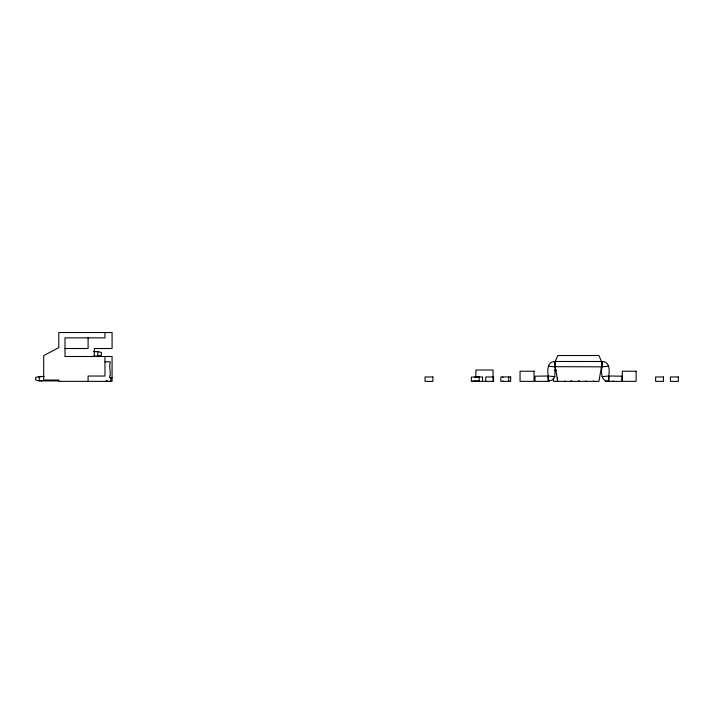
<?xml version="1.0" encoding="UTF-8"?>
<svg xmlns="http://www.w3.org/2000/svg" width="714" height="714" viewBox="0 0 714 714"><rect width="100%" height="100%" fill="white"/><g stroke="black" fill="none" stroke-linecap="round" stroke-linejoin="round"><path stroke-width="1.07" d="M608.087 381.276L608.953 376.198L608.953 381.365C601.072 381.758 600.92 372.44 602.009 366.853L555.153 366.666L554.849 376.671L552.931 379.794L548.022 381.365L535 381.365L535 376.198L548.272 376.001C547.183 370.414 547.335 361.097 555.215 361.489L601.759 361.489C609.64 361.097 609.792 370.414 608.694 376.001L621.974 376.198L621.974 381.365L605.338 381.365L605.338 380.874M105.859 381.365L106.743 380.482L107.635 381.365M602.625 361.57L601.759 366.657L601.759 361.489M58.789 380.544L58.709 380.589A4.445 4.445 0 0 1 57.013 380.919L39.252 380.919L35.7 380.035L35.7 377.367L39.252 376.483L44.063 376.483M93.427 356.054L97.863 356.054L101.415 355.17L101.415 352.502L97.863 351.618L93.427 351.618M38.369 377.367L41.921 376.483M602.009 366.853L608.587 366.184M602.125 376.671L608.694 376.001M65.01 348.512L88.099 348.512L88.099 337.856M104.967 361.828L110.295 361.828C109.037 366.889 110.34 369.254 110.295 375.153C107.832 376.385 112.696 379.089 110.295 381.365M554.323 370.218L556.501 370.218M109.894 377.813L112.071 377.813M471.365 380.99L479.201 380.99M548.388 366.184L554.965 366.853M548.272 376.001L554.849 376.671M40.145 380.482L41.921 380.919M554.35 361.57L557.786 381.365M548.887 381.276L548.022 376.198L548.022 381.365M553.243 378.331L553.653 381.365L598.93 381.365L601.5 366.657L601.5 361.489L598.93 355.518L557.786 355.518L555.215 361.489L555.215 366.657M613.165 380.874L613.165 381.365M593.566 380.821L593.566 381.365M586.042 380.821L586.042 381.365M579.259 380.821L579.259 381.365M578.51 380.821L578.51 381.365M571.727 380.821L571.727 381.365M570.977 380.821L570.977 381.365M564.952 380.821L564.952 381.365M557.42 377.804L557.42 381.365M555.474 361.489L555.474 366.657M508.663 376.965L508.663 381.365M502.817 376.965L502.817 377.447M502.817 380.874L502.817 381.365M493.044 381.365L493.044 370.004L475.89 370.004L475.89 377.742M485.761 381.365L485.761 376.965L493.597 376.965L493.597 381.365L474.748 381.365L474.748 380.874M482.575 381.365L482.575 376.965L474.748 376.965L474.748 377.447M104.967 332.528L104.967 337.856L65.01 337.856L65.01 356.5L112.071 356.5L112.071 381.365L58.789 381.365L58.789 380.035L43.697 380.035L43.697 355.617L58.789 347.62L58.789 332.528L112.071 332.528L112.071 348.512L94.31 348.512L94.31 356.5M104.967 356.5L104.967 376.037L88.099 376.037L88.099 381.365M97.863 351.618L97.863 356.054M39.252 376.483L39.252 380.919M534.027 371.226L520.051 371.226L520.051 381.365L534.027 381.365L534.027 371.226M636.103 371.226L622.296 371.226L622.296 381.365L636.103 381.365L636.103 371.226M432.88 376.965L425.044 376.965L425.044 381.365L432.88 381.365L432.88 376.965M510.653 376.965L500.826 376.965L500.826 381.365L510.653 381.365L510.653 376.965M663.467 376.965L655.639 376.965L655.639 381.365L663.467 381.365L663.467 376.965M678.3 376.965L670.464 376.965L670.464 381.365L678.3 381.365L678.3 376.965M479.201 377.072L471.365 377.072L471.365 381.472L479.201 381.472L479.201 377.072"/></g></svg>
